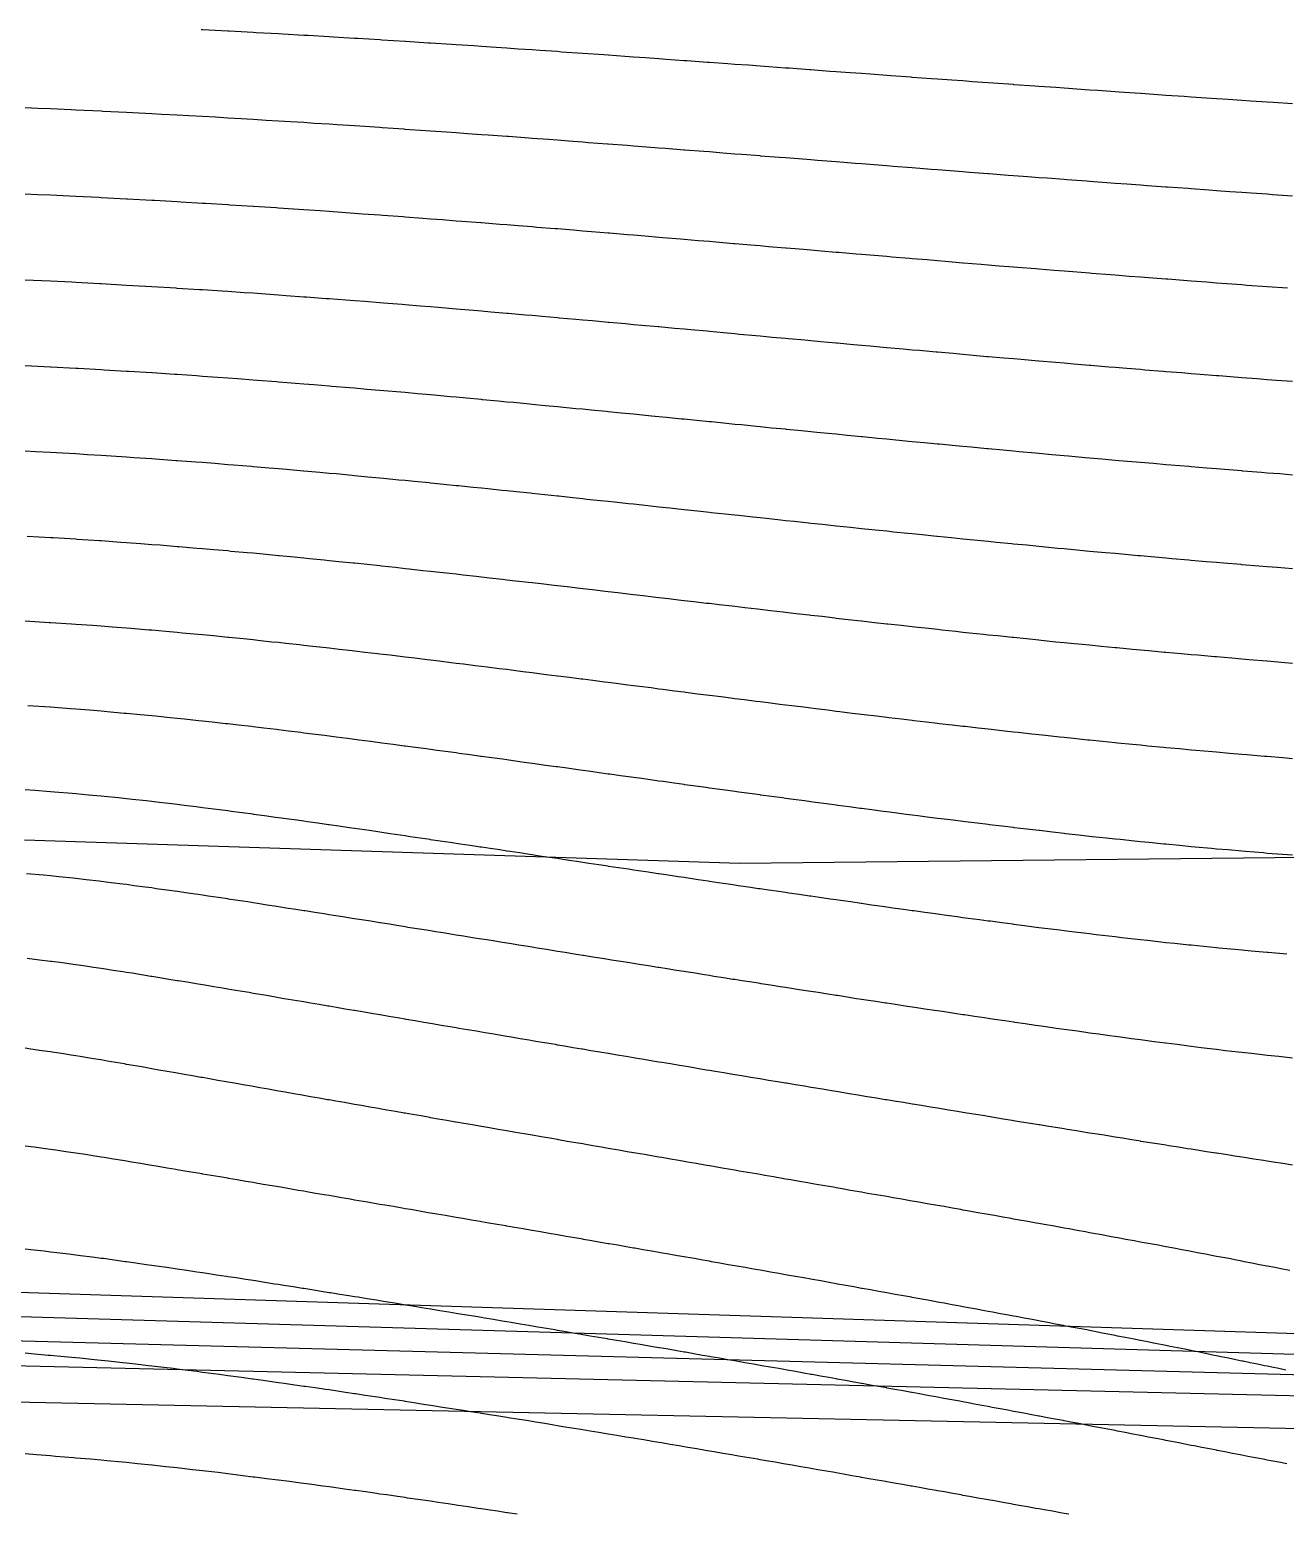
# Model space of a CAD drawing. Header units: metres. Extents: x 0 to 7092, y 40 to 458.
# Drawn here: x 4586.7 to 4690.8, y 40 to 163 of the extents above; entities that cross this region are included whole.
import ezdxf

# ---------------------------------------------------------------- set-up
doc = ezdxf.new("R2010")
doc.units = ezdxf.units.M

msp = doc.modelspace()

# ---------------------------------------------------------------- linework, layer by layer
at = {"color": 1}
msp.add_lwpolyline([(4586.28, 95.89), (4645.58, 93.96), (4645.58, 93.96), (4645.58, 93.96), (4645.58, 93.96), (4645.58, 93.96), (4645.58, 93.96), (4702.97, 94.56)], dxfattribs=at)
at = {"layer": 'Contour_Level_10'}
msp.add_lwpolyline([(4691.38, 110.5), (4690.75, 110.55), (4689.28, 110.67), (4689.26, 110.67), (4687.8, 110.8), (4687.18, 110.85), (4686.36, 110.92), (4685.08, 111.03), (4684.93, 111.04), (4683.53, 111.17), (4682.98, 111.21), (4682.15, 111.29), (4680.88, 111.4), (4680.78, 111.41), (4679.44, 111.53), (4678.78, 111.6), (4678.12, 111.66), (4676.81, 111.78), (4676.68, 111.79), (4675.53, 111.9), (4674.57, 112), (4674.26, 112.03), (4673.01, 112.15), (4672.47, 112.2), (4671.77, 112.27), (4670.54, 112.4), (4670.37, 112.41), (4669.34, 112.52), (4668.27, 112.63), (4668.14, 112.64), (4666.96, 112.77), (4666.17, 112.85), (4665.78, 112.89), (4664.62, 113.01), (4664.07, 113.07), (4663.47, 113.14), (4662.33, 113.26), (4661.97, 113.3), (4661.2, 113.38), (4660.07, 113.5), (4659.87, 113.53), (4658.95, 113.63), (4657.84, 113.75), (4657.77, 113.76), (4656.74, 113.87), (4655.67, 113.99), (4655.64, 114), (4654.55, 114.12), (4653.56, 114.23), (4653.46, 114.24), (4652.39, 114.37), (4651.46, 114.47), (4651.31, 114.49), (4650.24, 114.61), (4649.36, 114.71), (4649.17, 114.74), (4648.11, 114.86), (4647.26, 114.96), (4647.04, 114.98), (4645.99, 115.11), (4645.16, 115.2), (4644.93, 115.23), (4643.87, 115.35), (4643.06, 115.45), (4642.82, 115.47), (4641.77, 115.6), (4640.96, 115.69), (4640.72, 115.72), (4639.67, 115.84), (4638.86, 115.94), (4638.62, 115.97), (4637.57, 116.09), (4636.76, 116.19), (4636.52, 116.21), (4635.47, 116.34), (4634.65, 116.43), (4634.41, 116.46), (4633.36, 116.58), (4632.55, 116.68), (4632.3, 116.71), (4631.25, 116.83), (4630.45, 116.92), (4630.19, 116.95), (4629.12, 117.08), (4628.35, 117.16), (4628.05, 117.2), (4626.98, 117.32), (4626.25, 117.4), (4625.9, 117.44), (4624.82, 117.57), (4624.15, 117.64), (4623.73, 117.69), (4622.63, 117.81), (4622.05, 117.88), (4621.53, 117.94), (4620.42, 118.06), (4619.95, 118.11), (4619.3, 118.18), (4618.17, 118.31), (4617.85, 118.34), (4617.03, 118.43), (4615.88, 118.55), (4615.74, 118.57), (4614.72, 118.68), (4613.64, 118.79), (4613.54, 118.8), (4612.34, 118.92), (4611.54, 119), (4611.13, 119.05), (4609.9, 119.17), (4609.44, 119.21), (4608.65, 119.29), (4607.38, 119.41), (4607.34, 119.42), (4606.08, 119.54), (4605.24, 119.62), (4604.75, 119.66), (4603.39, 119.78), (4603.14, 119.81), (4601.99, 119.91), (4601.04, 119.99), (4600.56, 120.03), (4599.08, 120.15), (4598.94, 120.16), (4597.53, 120.28), (4596.83, 120.33), (4595.93, 120.4), (4594.73, 120.49), (4594.26, 120.52), (4592.63, 120.64), (4592.51, 120.65), (4590.65, 120.77), (4590.53, 120.78), (4588.65, 120.89), (4588.43, 120.91), (4586.51, 121.02)], dxfattribs=at)
at = {"layer": 'Contour_Level_11'}
msp.add_lwpolyline([(4691.38, 102.6), (4690.58, 102.67), (4689.28, 102.78), (4689.07, 102.79), (4687.6, 102.92), (4687.18, 102.95), (4686.16, 103.04), (4685.08, 103.13), (4684.75, 103.16), (4683.37, 103.29), (4682.98, 103.32), (4682.02, 103.41), (4680.88, 103.51), (4680.69, 103.53), (4679.4, 103.65), (4678.78, 103.71), (4678.12, 103.78), (4676.87, 103.9), (4676.68, 103.92), (4675.64, 104.02), (4674.57, 104.13), (4674.43, 104.15), (4673.24, 104.27), (4672.47, 104.35), (4672.07, 104.39), (4670.91, 104.52), (4670.37, 104.57), (4669.77, 104.64), (4668.64, 104.76), (4668.27, 104.8), (4667.52, 104.89), (4666.41, 105.01), (4666.17, 105.04), (4665.32, 105.13), (4664.24, 105.26), (4664.07, 105.27), (4663.17, 105.38), (4662.1, 105.5), (4661.97, 105.52), (4661.05, 105.62), (4660, 105.75), (4659.87, 105.76), (4658.97, 105.87), (4657.93, 105.99), (4657.77, 106.01), (4656.91, 106.12), (4655.89, 106.24), (4655.67, 106.27), (4654.88, 106.36), (4653.87, 106.49), (4653.56, 106.52), (4652.87, 106.61), (4651.87, 106.73), (4651.46, 106.78), (4650.88, 106.86), (4649.89, 106.98), (4649.36, 107.04), (4648.9, 107.1), (4647.92, 107.23), (4647.26, 107.31), (4646.94, 107.35), (4645.96, 107.47), (4645.16, 107.57), (4644.99, 107.59), (4644.02, 107.72), (4643.06, 107.84), (4643.05, 107.84), (4642.08, 107.96), (4641.11, 108.09), (4640.96, 108.11), (4640.15, 108.21), (4639.18, 108.33), (4638.86, 108.37), (4638.22, 108.46), (4637.26, 108.58), (4636.76, 108.64), (4636.29, 108.7), (4635.33, 108.83), (4634.65, 108.91), (4634.36, 108.95), (4633.4, 109.07), (4632.55, 109.18), (4632.43, 109.2), (4631.47, 109.32), (4630.5, 109.44), (4630.45, 109.45), (4629.53, 109.56), (4628.56, 109.69), (4628.35, 109.71), (4627.58, 109.81), (4626.61, 109.93), (4626.25, 109.98), (4625.63, 110.06), (4624.64, 110.18), (4624.15, 110.24), (4623.65, 110.3), (4622.66, 110.43), (4622.05, 110.5), (4621.66, 110.55), (4620.66, 110.67), (4619.95, 110.76), (4619.65, 110.8), (4618.64, 110.92), (4617.85, 111.01), (4617.61, 111.04), (4616.58, 111.17), (4615.74, 111.26), (4615.54, 111.29), (4614.49, 111.41), (4613.64, 111.51), (4613.44, 111.53), (4612.36, 111.66), (4611.54, 111.75), (4611.28, 111.78), (4610.18, 111.9), (4609.44, 111.99), (4609.07, 112.03), (4607.94, 112.15), (4607.34, 112.22), (4606.79, 112.27), (4605.62, 112.4), (4605.24, 112.44), (4604.43, 112.52), (4603.21, 112.64), (4603.14, 112.65), (4601.96, 112.77), (4601.04, 112.86), (4600.68, 112.89), (4599.36, 113.01), (4598.94, 113.05), (4597.99, 113.14), (4596.83, 113.24), (4596.58, 113.26), (4595.1, 113.38), (4594.73, 113.41), (4593.55, 113.5), (4592.63, 113.58), (4591.92, 113.63), (4590.53, 113.73), (4590.19, 113.75), (4588.43, 113.87), (4588.33, 113.87), (4586.33, 114)], dxfattribs=at)
at = {"layer": 'Contour_Level_12'}
msp.add_lwpolyline([(4691.38, 94.6), (4690.54, 94.67), (4689.28, 94.76), (4688.98, 94.79), (4687.48, 94.91), (4687.18, 94.94), (4686.05, 95.04), (4685.08, 95.12), (4684.66, 95.16), (4683.31, 95.28), (4682.98, 95.31), (4682.01, 95.41), (4680.88, 95.51), (4680.73, 95.53), (4679.5, 95.65), (4678.78, 95.72), (4678.28, 95.77), (4677.1, 95.9), (4676.68, 95.94), (4675.94, 96.02), (4674.79, 96.14), (4674.57, 96.17), (4673.68, 96.27), (4672.57, 96.39), (4672.47, 96.4), (4671.49, 96.51), (4670.41, 96.64), (4670.37, 96.64), (4669.36, 96.76), (4668.31, 96.88), (4668.27, 96.89), (4667.28, 97.01), (4666.26, 97.13), (4666.17, 97.14), (4665.25, 97.25), (4664.24, 97.38), (4664.07, 97.4), (4663.26, 97.5), (4662.27, 97.62), (4661.97, 97.66), (4661.29, 97.74), (4660.32, 97.87), (4659.87, 97.93), (4659.36, 97.99), (4658.4, 98.11), (4657.77, 98.2), (4657.45, 98.24), (4656.51, 98.36), (4655.67, 98.47), (4655.56, 98.48), (4654.63, 98.61), (4653.7, 98.73), (4653.56, 98.75), (4652.77, 98.85), (4651.85, 98.98), (4651.46, 99.03), (4650.93, 99.1), (4650.02, 99.22), (4649.36, 99.31), (4649.1, 99.35), (4648.2, 99.47), (4647.29, 99.59), (4647.26, 99.6), (4646.39, 99.71), (4645.48, 99.84), (4645.16, 99.88), (4644.58, 99.96), (4643.69, 100.08), (4643.06, 100.17), (4642.79, 100.21), (4641.9, 100.33), (4641.01, 100.45), (4640.96, 100.46), (4640.12, 100.58), (4639.23, 100.7), (4638.86, 100.75), (4638.34, 100.82), (4637.45, 100.95), (4636.76, 101.04), (4636.56, 101.07), (4635.68, 101.19), (4634.79, 101.32), (4634.65, 101.33), (4633.91, 101.44), (4633.02, 101.56), (4632.55, 101.63), (4632.14, 101.68), (4631.25, 101.81), (4630.45, 101.92), (4630.36, 101.93), (4629.48, 102.05), (4628.59, 102.18), (4628.35, 102.21), (4627.7, 102.3), (4626.8, 102.42), (4626.25, 102.5), (4625.91, 102.55), (4625.02, 102.67), (4624.15, 102.79), (4624.12, 102.79), (4623.22, 102.92), (4622.32, 103.04), (4622.05, 103.08), (4621.41, 103.16), (4620.5, 103.29), (4619.95, 103.36), (4619.59, 103.41), (4618.68, 103.53), (4617.85, 103.64), (4617.76, 103.65), (4616.83, 103.78), (4615.9, 103.9), (4615.74, 103.92), (4614.96, 104.02), (4614.02, 104.15), (4613.64, 104.2), (4613.07, 104.27), (4612.11, 104.39), (4611.54, 104.47), (4611.14, 104.52), (4610.16, 104.64), (4609.44, 104.73), (4609.18, 104.76), (4608.17, 104.89), (4607.34, 104.99), (4607.16, 105.01), (4606.13, 105.13), (4605.24, 105.24), (4605.1, 105.26), (4604.03, 105.38), (4603.14, 105.48), (4602.95, 105.5), (4601.85, 105.62), (4601.04, 105.71), (4600.72, 105.75), (4599.56, 105.87), (4598.94, 105.94), (4598.37, 105.99), (4597.14, 106.12), (4596.83, 106.15), (4595.86, 106.24), (4594.73, 106.35), (4594.54, 106.36), (4593.14, 106.49), (4592.63, 106.53), (4591.66, 106.61), (4590.53, 106.7), (4590.1, 106.73), (4588.43, 106.86), (4588.42, 106.86), (4586.55, 106.98)], dxfattribs=at)
at = {"layer": 'Contour_Level_13'}
msp.add_lwpolyline([(4690.9, 86.42), (4689.37, 86.54), (4689.28, 86.55), (4687.95, 86.66), (4687.18, 86.73), (4686.59, 86.79), (4685.27, 86.91), (4685.08, 86.93), (4684.03, 87.03), (4682.98, 87.14), (4682.8, 87.16), (4681.63, 87.28), (4680.88, 87.36), (4680.48, 87.4), (4679.37, 87.53), (4678.78, 87.59), (4678.27, 87.65), (4677.2, 87.77), (4676.68, 87.83), (4676.15, 87.89), (4675.11, 88.02), (4674.57, 88.08), (4674.09, 88.14), (4673.08, 88.26), (4672.47, 88.34), (4672.09, 88.39), (4671.11, 88.51), (4670.37, 88.6), (4670.14, 88.63), (4669.18, 88.76), (4668.27, 88.87), (4668.23, 88.88), (4667.29, 89), (4666.35, 89.13), (4666.17, 89.15), (4665.43, 89.25), (4664.51, 89.37), (4664.07, 89.43), (4663.6, 89.5), (4662.7, 89.62), (4661.97, 89.72), (4661.79, 89.74), (4660.9, 89.86), (4660.01, 89.99), (4659.87, 90.01), (4659.13, 90.11), (4658.25, 90.23), (4657.77, 90.3), (4657.37, 90.36), (4656.5, 90.48), (4655.67, 90.6), (4655.63, 90.6), (4654.77, 90.73), (4653.91, 90.85), (4653.56, 90.9), (4653.05, 90.97), (4652.19, 91.1), (4651.46, 91.2), (4651.34, 91.22), (4650.49, 91.34), (4649.65, 91.47), (4649.36, 91.51), (4648.8, 91.59), (4647.96, 91.71), (4647.26, 91.81), (4647.12, 91.83), (4646.28, 91.96), (4645.45, 92.08), (4645.16, 92.12), (4644.61, 92.2), (4643.78, 92.33), (4643.06, 92.43), (4642.95, 92.45), (4642.12, 92.57), (4641.29, 92.7), (4640.96, 92.75), (4640.46, 92.82), (4639.64, 92.94), (4638.86, 93.06), (4638.81, 93.07), (4637.99, 93.19), (4637.17, 93.31), (4636.76, 93.37), (4636.35, 93.44), (4635.53, 93.56), (4634.7, 93.68), (4634.65, 93.69), (4633.88, 93.8), (4633.06, 93.93), (4632.55, 94), (4632.24, 94.05), (4631.43, 94.17), (4630.61, 94.3), (4630.45, 94.32), (4629.79, 94.42), (4628.97, 94.54), (4628.35, 94.64), (4628.15, 94.67), (4627.33, 94.79), (4626.51, 94.91), (4626.25, 94.95), (4625.69, 95.04), (4624.87, 95.16), (4624.15, 95.27), (4624.04, 95.28), (4623.22, 95.41), (4622.4, 95.53), (4622.05, 95.58), (4621.57, 95.65), (4620.74, 95.77), (4619.95, 95.89), (4619.92, 95.9), (4619.08, 96.02), (4618.25, 96.14), (4617.85, 96.2), (4617.42, 96.27), (4616.58, 96.39), (4615.74, 96.51), (4615.74, 96.51), (4614.89, 96.64), (4614.04, 96.76), (4613.64, 96.82), (4613.19, 96.88), (4612.34, 97.01), (4611.54, 97.12), (4611.48, 97.13), (4610.61, 97.25), (4609.74, 97.38), (4609.44, 97.42), (4608.86, 97.5), (4607.97, 97.62), (4607.34, 97.71), (4607.08, 97.74), (4606.18, 97.87), (4605.27, 97.99), (4605.24, 98), (4604.34, 98.11), (4603.41, 98.24), (4603.14, 98.27), (4602.46, 98.36), (4601.5, 98.48), (4601.04, 98.54), (4600.52, 98.61), (4599.52, 98.73), (4598.94, 98.8), (4598.49, 98.85), (4597.44, 98.98), (4596.83, 99.05), (4596.37, 99.1), (4595.25, 99.22), (4594.73, 99.28), (4594.09, 99.35), (4592.88, 99.47), (4592.63, 99.49), (4591.59, 99.59), (4590.53, 99.69), (4590.24, 99.71), (4588.77, 99.84), (4588.43, 99.87), (4587.13, 99.96), (4586.33, 100.02)], dxfattribs=at)
at = {"layer": 'Contour_Level_14'}
msp.add_lwpolyline([(4691.38, 77.8), (4690.24, 77.92), (4689.28, 78.02), (4689.08, 78.05), (4687.98, 78.17), (4687.18, 78.26), (4686.89, 78.29), (4685.84, 78.41), (4685.08, 78.5), (4684.8, 78.54), (4683.8, 78.66), (4682.98, 78.76), (4682.8, 78.78), (4681.83, 78.91), (4680.88, 79.03), (4680.85, 79.03), (4679.91, 79.15), (4678.97, 79.28), (4678.78, 79.3), (4678.05, 79.4), (4677.13, 79.52), (4676.68, 79.58), (4676.22, 79.65), (4675.33, 79.77), (4674.57, 79.87), (4674.43, 79.89), (4673.55, 80.02), (4672.67, 80.14), (4672.47, 80.17), (4671.8, 80.26), (4670.94, 80.38), (4670.37, 80.46), (4670.08, 80.51), (4669.23, 80.63), (4668.37, 80.75), (4668.27, 80.77), (4667.53, 80.88), (4666.69, 81), (4666.17, 81.08), (4665.85, 81.12), (4665.02, 81.25), (4664.19, 81.37), (4664.07, 81.39), (4663.37, 81.49), (4662.54, 81.62), (4661.97, 81.7), (4661.72, 81.74), (4660.91, 81.86), (4660.09, 81.98), (4659.87, 82.02), (4659.28, 82.11), (4658.47, 82.23), (4657.77, 82.34), (4657.66, 82.35), (4656.86, 82.48), (4656.05, 82.6), (4655.67, 82.66), (4655.25, 82.72), (4654.46, 82.85), (4653.66, 82.97), (4653.56, 82.98), (4652.86, 83.09), (4652.07, 83.22), (4651.46, 83.31), (4651.28, 83.34), (4650.49, 83.46), (4649.7, 83.59), (4649.36, 83.64), (4648.91, 83.71), (4648.13, 83.83), (4647.34, 83.95), (4647.26, 83.97), (4646.56, 84.08), (4645.77, 84.2), (4645.16, 84.3), (4644.99, 84.32), (4644.21, 84.45), (4643.43, 84.57), (4643.06, 84.63), (4642.66, 84.69), (4641.88, 84.82), (4641.1, 84.94), (4640.96, 84.96), (4640.33, 85.06), (4639.56, 85.19), (4638.86, 85.3), (4638.78, 85.31), (4638.01, 85.43), (4637.24, 85.56), (4636.76, 85.63), (4636.47, 85.68), (4635.7, 85.8), (4634.93, 85.92), (4634.65, 85.97), (4634.16, 86.05), (4633.39, 86.17), (4632.62, 86.29), (4632.55, 86.31), (4631.85, 86.42), (4631.09, 86.54), (4630.45, 86.64), (4630.32, 86.66), (4629.56, 86.79), (4628.79, 86.91), (4628.35, 86.98), (4628.02, 87.03), (4627.26, 87.16), (4626.49, 87.28), (4626.25, 87.32), (4625.73, 87.4), (4624.96, 87.53), (4624.2, 87.65), (4624.15, 87.66), (4623.43, 87.77), (4622.67, 87.89), (4622.05, 87.99), (4621.9, 88.02), (4621.14, 88.14), (4620.37, 88.26), (4619.95, 88.33), (4619.61, 88.39), (4618.84, 88.51), (4618.07, 88.63), (4617.85, 88.67), (4617.3, 88.76), (4616.54, 88.88), (4615.77, 89), (4615.74, 89.01), (4615, 89.13), (4614.22, 89.25), (4613.64, 89.34), (4613.45, 89.37), (4612.68, 89.5), (4611.9, 89.62), (4611.54, 89.68), (4611.12, 89.74), (4610.34, 89.86), (4609.56, 89.99), (4609.44, 90.01), (4608.77, 90.11), (4607.98, 90.23), (4607.34, 90.33), (4607.19, 90.36), (4606.39, 90.48), (4605.59, 90.6), (4605.24, 90.66), (4604.79, 90.73), (4603.98, 90.85), (4603.16, 90.97), (4603.14, 90.98), (4602.34, 91.1), (4601.51, 91.22), (4601.04, 91.29), (4600.67, 91.34), (4599.82, 91.47), (4598.97, 91.59), (4598.94, 91.59), (4598.09, 91.71), (4597.21, 91.83), (4596.83, 91.89), (4596.3, 91.96), (4595.38, 92.08), (4594.73, 92.17), (4594.44, 92.2), (4593.46, 92.33), (4592.63, 92.43), (4592.47, 92.45), (4591.41, 92.57), (4590.53, 92.67), (4590.32, 92.7), (4589.13, 92.82), (4588.43, 92.89), (4587.85, 92.94), (4586.44, 93.07)], dxfattribs=at)
at = {"layer": 'Contour_Level_15'}
msp.add_lwpolyline([(4691.38, 68.93), (4690.58, 69.06), (4689.78, 69.18), (4689.28, 69.26), (4688.98, 69.3), (4688.19, 69.43), (4687.39, 69.55), (4687.18, 69.58), (4686.6, 69.67), (4685.82, 69.8), (4685.08, 69.91), (4685.03, 69.92), (4684.25, 70.04), (4683.47, 70.17), (4682.98, 70.24), (4682.69, 70.29), (4681.92, 70.41), (4681.14, 70.53), (4680.88, 70.58), (4680.37, 70.66), (4679.59, 70.78), (4678.82, 70.9), (4678.78, 70.91), (4678.06, 71.03), (4677.29, 71.15), (4676.68, 71.25), (4676.52, 71.27), (4675.76, 71.4), (4674.99, 71.52), (4674.57, 71.59), (4674.23, 71.64), (4673.47, 71.77), (4672.7, 71.89), (4672.47, 71.93), (4671.94, 72.01), (4671.18, 72.14), (4670.42, 72.26), (4670.37, 72.27), (4669.67, 72.38), (4668.91, 72.5), (4668.27, 72.61), (4668.15, 72.63), (4667.4, 72.75), (4666.64, 72.87), (4666.17, 72.95), (4665.89, 73), (4665.14, 73.12), (4664.38, 73.24), (4664.07, 73.29), (4663.63, 73.37), (4662.88, 73.49), (4662.13, 73.61), (4661.97, 73.64), (4661.38, 73.74), (4660.63, 73.86), (4659.88, 73.98), (4659.87, 73.98), (4659.13, 74.11), (4658.38, 74.23), (4657.77, 74.33), (4657.63, 74.35), (4656.89, 74.47), (4656.14, 74.6), (4655.67, 74.68), (4655.39, 74.72), (4654.65, 74.84), (4653.9, 74.97), (4653.56, 75.02), (4653.16, 75.09), (4652.42, 75.21), (4651.67, 75.34), (4651.46, 75.37), (4650.93, 75.46), (4650.19, 75.58), (4649.44, 75.71), (4649.36, 75.72), (4648.7, 75.83), (4647.96, 75.95), (4647.26, 76.07), (4647.22, 76.08), (4646.48, 76.2), (4645.74, 76.32), (4645.16, 76.42), (4645, 76.44), (4644.26, 76.57), (4643.52, 76.69), (4643.06, 76.77), (4642.78, 76.81), (4642.05, 76.94), (4641.31, 77.06), (4640.96, 77.12), (4640.57, 77.18), (4639.83, 77.31), (4639.1, 77.43), (4638.86, 77.47), (4638.36, 77.55), (4637.63, 77.68), (4636.89, 77.8), (4636.76, 77.82), (4636.16, 77.92), (4635.42, 78.05), (4634.69, 78.17), (4634.65, 78.17), (4633.96, 78.29), (4633.22, 78.41), (4632.55, 78.53), (4632.49, 78.54), (4631.76, 78.66), (4631.03, 78.78), (4630.45, 78.88), (4630.3, 78.91), (4629.57, 79.03), (4628.84, 79.15), (4628.35, 79.23), (4628.11, 79.28), (4627.38, 79.4), (4626.65, 79.52), (4626.25, 79.59), (4625.92, 79.65), (4625.19, 79.77), (4624.46, 79.89), (4624.15, 79.94), (4623.74, 80.02), (4623.01, 80.14), (4622.28, 80.26), (4622.05, 80.3), (4621.56, 80.38), (4620.83, 80.51), (4620.11, 80.63), (4619.95, 80.66), (4619.38, 80.75), (4618.66, 80.88), (4617.93, 81), (4617.85, 81.01), (4617.21, 81.12), (4616.48, 81.25), (4615.76, 81.37), (4615.74, 81.37), (4615.04, 81.49), (4614.31, 81.62), (4613.64, 81.73), (4613.59, 81.74), (4612.87, 81.86), (4612.14, 81.98), (4611.54, 82.09), (4611.42, 82.11), (4610.7, 82.23), (4609.98, 82.35), (4609.44, 82.45), (4609.25, 82.48), (4608.53, 82.6), (4607.8, 82.72), (4607.34, 82.8), (4607.08, 82.85), (4606.35, 82.97), (4605.63, 83.09), (4605.24, 83.16), (4604.9, 83.22), (4604.17, 83.34), (4603.44, 83.46), (4603.14, 83.51), (4602.71, 83.59), (4601.97, 83.71), (4601.24, 83.83), (4601.04, 83.87), (4600.5, 83.95), (4599.76, 84.08), (4599.01, 84.2), (4598.94, 84.21), (4598.26, 84.32), (4597.51, 84.45), (4596.83, 84.56), (4596.75, 84.57), (4595.98, 84.69), (4595.21, 84.82), (4594.73, 84.89), (4594.43, 84.94), (4593.63, 85.06), (4592.83, 85.19), (4592.63, 85.22), (4592.01, 85.31), (4591.17, 85.43), (4590.53, 85.53), (4590.32, 85.56), (4589.43, 85.68), (4588.52, 85.8), (4588.43, 85.81), (4587.52, 85.92), (4586.5, 86.05)], dxfattribs=at)
at = {"layer": 'Contour_Level_16'}
msp.add_lwpolyline([(4691.16, 60.19), (4690.54, 60.32), (4689.91, 60.44), (4689.28, 60.56), (4689.27, 60.56), (4688.64, 60.68), (4688.01, 60.81), (4687.37, 60.93), (4687.18, 60.97), (4686.74, 61.05), (4686.1, 61.18), (4685.45, 61.3), (4685.08, 61.37), (4684.81, 61.42), (4684.16, 61.55), (4683.52, 61.67), (4682.98, 61.77), (4682.86, 61.79), (4682.21, 61.92), (4681.56, 62.04), (4680.9, 62.16), (4680.88, 62.17), (4680.24, 62.29), (4679.58, 62.41), (4678.92, 62.53), (4678.78, 62.56), (4678.25, 62.65), (4677.58, 62.78), (4676.91, 62.9), (4676.68, 62.94), (4676.24, 63.02), (4675.57, 63.15), (4674.89, 63.27), (4674.57, 63.33), (4674.22, 63.39), (4673.54, 63.52), (4672.86, 63.64), (4672.47, 63.71), (4672.18, 63.76), (4671.5, 63.89), (4670.81, 64.01), (4670.37, 64.09), (4670.13, 64.13), (4669.44, 64.26), (4668.75, 64.38), (4668.27, 64.46), (4668.06, 64.5), (4667.37, 64.62), (4666.68, 64.75), (4666.17, 64.84), (4665.98, 64.87), (4665.29, 64.99), (4664.59, 65.12), (4664.07, 65.21), (4663.89, 65.24), (4663.2, 65.36), (4662.5, 65.49), (4661.97, 65.58), (4661.8, 65.61), (4661.1, 65.73), (4660.4, 65.86), (4659.87, 65.95), (4659.69, 65.98), (4658.99, 66.1), (4658.29, 66.23), (4657.77, 66.32), (4657.58, 66.35), (4656.88, 66.47), (4656.17, 66.59), (4655.67, 66.68), (4655.46, 66.72), (4654.76, 66.84), (4654.05, 66.96), (4653.56, 67.05), (4653.34, 67.09), (4652.63, 67.21), (4651.92, 67.33), (4651.46, 67.41), (4651.22, 67.46), (4650.51, 67.58), (4649.79, 67.7), (4649.36, 67.78), (4649.08, 67.83), (4648.37, 67.95), (4647.66, 68.07), (4647.26, 68.14), (4646.95, 68.2), (4646.24, 68.32), (4645.53, 68.44), (4645.16, 68.5), (4644.81, 68.56), (4644.1, 68.69), (4643.39, 68.81), (4643.06, 68.87), (4642.67, 68.93), (4641.96, 69.06), (4641.25, 69.18), (4640.96, 69.23), (4640.53, 69.3), (4639.82, 69.43), (4639.11, 69.55), (4638.86, 69.59), (4638.39, 69.67), (4637.68, 69.8), (4636.96, 69.92), (4636.76, 69.96), (4636.25, 70.04), (4635.54, 70.17), (4634.82, 70.29), (4634.65, 70.32), (4634.11, 70.41), (4633.4, 70.53), (4632.68, 70.66), (4632.55, 70.68), (4631.97, 70.78), (4631.26, 70.9), (4630.54, 71.03), (4630.45, 71.04), (4629.83, 71.15), (4629.12, 71.27), (4628.4, 71.4), (4628.35, 71.41), (4627.69, 71.52), (4626.98, 71.64), (4626.27, 71.77), (4626.25, 71.77), (4625.55, 71.89), (4624.84, 72.01), (4624.15, 72.13), (4624.13, 72.14), (4623.42, 72.26), (4622.71, 72.38), (4622.05, 72.5), (4622, 72.5), (4621.29, 72.63), (4620.58, 72.75), (4619.95, 72.86), (4619.87, 72.87), (4619.16, 73), (4618.45, 73.12), (4617.85, 73.23), (4617.75, 73.24), (4617.04, 73.37), (4616.33, 73.49), (4615.74, 73.59), (4615.63, 73.61), (4614.92, 73.74), (4614.22, 73.86), (4613.64, 73.96), (4613.51, 73.98), (4612.81, 74.11), (4612.1, 74.23), (4611.54, 74.33), (4611.4, 74.35), (4610.7, 74.47), (4610, 74.6), (4609.44, 74.7), (4609.3, 74.72), (4608.6, 74.84), (4607.89, 74.97), (4607.34, 75.06), (4607.19, 75.09), (4606.5, 75.21), (4605.8, 75.34), (4605.24, 75.43), (4605.1, 75.46), (4604.4, 75.58), (4603.7, 75.71), (4603.14, 75.81), (4603, 75.83), (4602.31, 75.95), (4601.61, 76.08), (4601.04, 76.18), (4600.91, 76.2), (4600.21, 76.32), (4599.51, 76.44), (4598.94, 76.55), (4598.81, 76.57), (4598.11, 76.69), (4597.41, 76.81), (4596.83, 76.91), (4596.71, 76.94), (4596, 77.06), (4595.29, 77.18), (4594.73, 77.28), (4594.58, 77.31), (4593.86, 77.43), (4593.13, 77.55), (4592.63, 77.64), (4592.4, 77.68), (4591.66, 77.8), (4590.91, 77.92), (4590.53, 77.99), (4590.15, 78.05), (4589.36, 78.17), (4588.57, 78.29), (4588.43, 78.31), (4587.71, 78.41), (4586.82, 78.54), (4586.33, 78.61)], dxfattribs=at)
at = {"layer": 'Contour_Level_17'}
msp.add_lwpolyline([(4690.84, 51.94), (4690.25, 52.07), (4689.66, 52.19), (4689.28, 52.27), (4689.07, 52.31), (4688.47, 52.44), (4687.88, 52.56), (4687.28, 52.68), (4687.18, 52.7), (4686.68, 52.8), (4686.08, 52.93), (4685.48, 53.05), (4685.08, 53.13), (4684.88, 53.17), (4684.28, 53.3), (4683.67, 53.42), (4683.06, 53.54), (4682.98, 53.56), (4682.45, 53.67), (4681.84, 53.79), (4681.23, 53.91), (4680.88, 53.98), (4680.61, 54.04), (4679.99, 54.16), (4679.37, 54.28), (4678.78, 54.4), (4678.75, 54.41), (4678.12, 54.53), (4677.5, 54.65), (4676.87, 54.77), (4676.68, 54.81), (4676.23, 54.9), (4675.6, 55.02), (4674.97, 55.14), (4674.57, 55.22), (4674.33, 55.27), (4673.69, 55.39), (4673.04, 55.51), (4672.47, 55.62), (4672.4, 55.64), (4671.75, 55.76), (4671.11, 55.88), (4670.46, 56.01), (4670.37, 56.02), (4669.8, 56.13), (4669.15, 56.25), (4668.49, 56.38), (4668.27, 56.42), (4667.84, 56.5), (4667.18, 56.62), (4666.51, 56.74), (4666.17, 56.81), (4665.85, 56.87), (4665.19, 56.99), (4664.52, 57.11), (4664.07, 57.2), (4663.85, 57.24), (4663.18, 57.36), (4662.51, 57.48), (4661.97, 57.58), (4661.84, 57.61), (4661.16, 57.73), (4660.49, 57.85), (4659.87, 57.97), (4659.81, 57.98), (4659.13, 58.1), (4658.45, 58.22), (4657.77, 58.35), (4657.77, 58.35), (4657.09, 58.47), (4656.41, 58.59), (4655.72, 58.71), (4655.67, 58.72), (4655.03, 58.84), (4654.35, 58.96), (4653.66, 59.08), (4653.56, 59.1), (4652.97, 59.21), (4652.28, 59.33), (4651.59, 59.45), (4651.46, 59.48), (4650.89, 59.58), (4650.2, 59.7), (4649.51, 59.82), (4649.36, 59.85), (4648.81, 59.95), (4648.11, 60.07), (4647.42, 60.19), (4647.26, 60.22), (4646.72, 60.32), (4646.02, 60.44), (4645.32, 60.56), (4645.16, 60.59), (4644.62, 60.68), (4643.92, 60.81), (4643.22, 60.93), (4643.06, 60.96), (4642.51, 61.05), (4641.81, 61.18), (4641.1, 61.3), (4640.96, 61.33), (4640.4, 61.42), (4639.69, 61.55), (4638.99, 61.67), (4638.86, 61.69), (4638.28, 61.79), (4637.57, 61.92), (4636.87, 62.04), (4636.76, 62.06), (4636.16, 62.16), (4635.45, 62.29), (4634.74, 62.41), (4634.65, 62.42), (4634.03, 62.53), (4633.32, 62.65), (4632.61, 62.78), (4632.55, 62.79), (4631.9, 62.9), (4631.18, 63.02), (4630.47, 63.15), (4630.45, 63.15), (4629.76, 63.27), (4629.05, 63.39), (4628.35, 63.51), (4628.33, 63.52), (4627.62, 63.64), (4626.9, 63.76), (4626.25, 63.88), (4626.19, 63.89), (4625.47, 64.01), (4624.76, 64.13), (4624.15, 64.24), (4624.04, 64.26), (4623.33, 64.38), (4622.61, 64.5), (4622.05, 64.6), (4621.9, 64.62), (4621.18, 64.75), (4620.46, 64.87), (4619.95, 64.96), (4619.75, 64.99), (4619.03, 65.12), (4618.31, 65.24), (4617.85, 65.32), (4617.59, 65.36), (4616.87, 65.49), (4616.16, 65.61), (4615.74, 65.68), (4615.44, 65.73), (4614.72, 65.86), (4614, 65.98), (4613.64, 66.04), (4613.28, 66.1), (4612.56, 66.23), (4611.85, 66.35), (4611.54, 66.4), (4611.13, 66.47), (4610.41, 66.59), (4609.69, 66.72), (4609.44, 66.76), (4608.97, 66.84), (4608.25, 66.96), (4607.53, 67.09), (4607.34, 67.12), (4606.81, 67.21), (4606.08, 67.33), (4605.36, 67.46), (4605.24, 67.48), (4604.64, 67.58), (4603.92, 67.7), (4603.2, 67.83), (4603.14, 67.84), (4602.47, 67.95), (4601.75, 68.07), (4601.04, 68.19), (4601.02, 68.2), (4600.29, 68.32), (4599.57, 68.44), (4598.94, 68.55), (4598.84, 68.56), (4598.1, 68.69), (4597.37, 68.81), (4596.83, 68.9), (4596.64, 68.93), (4595.89, 69.06), (4595.15, 69.18), (4594.73, 69.25), (4594.4, 69.3), (4593.65, 69.43), (4592.89, 69.55), (4592.63, 69.59), (4592.11, 69.67), (4591.33, 69.8), (4590.55, 69.92), (4590.53, 69.92), (4589.72, 70.04), (4588.89, 70.17), (4588.43, 70.23), (4588.02, 70.29), (4587.1, 70.41), (4586.33, 70.51)], dxfattribs=at)
at = {"layer": 'Contour_Level_18'}
msp.add_lwpolyline([(4690.9, 44.19), (4690.25, 44.31), (4689.6, 44.43), (4689.28, 44.49), (4688.96, 44.56), (4688.32, 44.68), (4687.68, 44.8), (4687.18, 44.9), (4687.04, 44.92), (4686.41, 45.05), (4685.77, 45.17), (4685.14, 45.29), (4685.08, 45.31), (4684.5, 45.42), (4683.87, 45.54), (4683.24, 45.66), (4682.98, 45.71), (4682.6, 45.79), (4681.97, 45.91), (4681.34, 46.03), (4680.88, 46.12), (4680.7, 46.16), (4680.07, 46.28), (4679.43, 46.4), (4678.8, 46.53), (4678.78, 46.53), (4678.16, 46.65), (4677.52, 46.77), (4676.88, 46.89), (4676.68, 46.93), (4676.24, 47.02), (4675.6, 47.14), (4674.96, 47.26), (4674.57, 47.34), (4674.31, 47.39), (4673.67, 47.51), (4673.02, 47.63), (4672.47, 47.74), (4672.37, 47.76), (4671.72, 47.88), (4671.07, 48), (4670.42, 48.13), (4670.37, 48.14), (4669.77, 48.25), (4669.11, 48.37), (4668.46, 48.5), (4668.27, 48.53), (4667.8, 48.62), (4667.14, 48.74), (4666.48, 48.86), (4666.17, 48.92), (4665.81, 48.99), (4665.15, 49.11), (4664.49, 49.23), (4664.07, 49.31), (4663.82, 49.36), (4663.15, 49.48), (4662.48, 49.6), (4661.97, 49.7), (4661.81, 49.73), (4661.14, 49.85), (4660.46, 49.97), (4659.87, 50.08), (4659.79, 50.1), (4659.11, 50.22), (4658.43, 50.34), (4657.77, 50.46), (4657.75, 50.47), (4657.07, 50.59), (4656.39, 50.71), (4655.71, 50.83), (4655.67, 50.84), (4655.02, 50.96), (4654.33, 51.08), (4653.65, 51.2), (4653.56, 51.22), (4652.96, 51.33), (4652.27, 51.45), (4651.58, 51.57), (4651.46, 51.59), (4650.88, 51.7), (4650.19, 51.82), (4649.49, 51.94), (4649.36, 51.97), (4648.8, 52.07), (4648.1, 52.19), (4647.4, 52.31), (4647.26, 52.34), (4646.7, 52.44), (4646, 52.56), (4645.3, 52.68), (4645.16, 52.71), (4644.59, 52.8), (4643.89, 52.93), (4643.18, 53.05), (4643.06, 53.07), (4642.47, 53.17), (4641.77, 53.3), (4641.06, 53.42), (4640.96, 53.44), (4640.34, 53.54), (4639.63, 53.67), (4638.92, 53.79), (4638.86, 53.8), (4638.21, 53.91), (4637.49, 54.04), (4636.78, 54.16), (4636.76, 54.16), (4636.06, 54.28), (4635.34, 54.41), (4634.65, 54.52), (4634.62, 54.53), (4633.9, 54.65), (4633.18, 54.77), (4632.55, 54.88), (4632.45, 54.9), (4631.73, 55.02), (4631, 55.14), (4630.45, 55.24), (4630.28, 55.27), (4629.55, 55.39), (4628.82, 55.51), (4628.35, 55.59), (4628.09, 55.64), (4627.36, 55.76), (4626.62, 55.88), (4626.25, 55.95), (4625.89, 56.01), (4625.15, 56.13), (4624.42, 56.25), (4624.15, 56.3), (4623.68, 56.38), (4622.94, 56.5), (4622.2, 56.62), (4622.05, 56.65), (4621.46, 56.74), (4620.71, 56.87), (4619.97, 56.99), (4619.95, 57), (4619.22, 57.11), (4618.47, 57.24), (4617.85, 57.34), (4617.72, 57.36), (4616.97, 57.48), (4616.22, 57.61), (4615.74, 57.68), (4615.46, 57.73), (4614.7, 57.85), (4613.95, 57.98), (4613.64, 58.03), (4613.18, 58.1), (4612.42, 58.22), (4611.66, 58.35), (4611.54, 58.36), (4610.88, 58.47), (4610.11, 58.59), (4609.44, 58.7), (4609.34, 58.71), (4608.56, 58.84), (4607.78, 58.96), (4607.34, 59.03), (4607, 59.08), (4606.21, 59.21), (4605.42, 59.33), (4605.24, 59.36), (4604.63, 59.45), (4603.83, 59.58), (4603.14, 59.68), (4603.03, 59.7), (4602.21, 59.82), (4601.4, 59.95), (4601.04, 60), (4600.58, 60.07), (4599.75, 60.19), (4598.94, 60.31), (4598.93, 60.32), (4598.08, 60.44), (4597.23, 60.56), (4596.83, 60.62), (4596.37, 60.68), (4595.5, 60.81), (4594.73, 60.92), (4594.63, 60.93), (4593.72, 61.05), (4592.82, 61.18), (4592.63, 61.2), (4591.89, 61.3), (4590.94, 61.42), (4590.53, 61.48), (4589.96, 61.55), (4588.96, 61.67), (4588.43, 61.73), (4587.91, 61.79), (4586.81, 61.92), (4586.33, 61.97)], dxfattribs=at)
at = {"layer": 'Contour_Level_19'}
for points in [[(3386.6, 97), (5157.42, 40)], [(4672.85, 40), (4672.47, 40.07), (4672.16, 40.12), (4671.48, 40.25), (4670.79, 40.37), (4670.37, 40.45), (4670.11, 40.49), (4669.42, 40.62), (4668.74, 40.74), (4668.27, 40.82), (4668.05, 40.86), (4667.37, 40.98), (4666.68, 41.11), (4666.17, 41.2), (4665.99, 41.23), (4665.3, 41.35), (4664.61, 41.48), (4664.07, 41.57), (4663.92, 41.6), (4663.23, 41.72), (4662.54, 41.85), (4661.97, 41.95), (4661.85, 41.97), (4661.15, 42.09), (4660.46, 42.22), (4659.87, 42.32), (4659.77, 42.34), (4659.07, 42.46), (4658.37, 42.59), (4657.77, 42.69), (4657.67, 42.71), (4656.97, 42.83), (4656.27, 42.95), (4655.67, 43.06), (4655.57, 43.08), (4654.87, 43.2), (4654.16, 43.32), (4653.56, 43.43), (4653.46, 43.45), (4652.75, 43.57), (4652.04, 43.69), (4651.46, 43.8), (4651.34, 43.82), (4650.62, 43.94), (4649.91, 44.06), (4649.36, 44.16), (4649.2, 44.19), (4648.49, 44.31), (4647.77, 44.43), (4647.26, 44.52), (4647.06, 44.56), (4646.34, 44.68), (4645.62, 44.8), (4645.16, 44.88), (4644.9, 44.92), (4644.17, 45.05), (4643.45, 45.17), (4643.06, 45.24), (4642.73, 45.29), (4642, 45.42), (4641.27, 45.54), (4640.96, 45.59), (4640.54, 45.66), (4639.81, 45.79), (4639.08, 45.91), (4638.86, 45.95), (4638.34, 46.03), (4637.61, 46.16), (4636.87, 46.28), (4636.76, 46.3), (4636.13, 46.4), (4635.39, 46.53), (4634.65, 46.65), (4634.65, 46.65), (4633.9, 46.77), (4633.16, 46.89), (4632.55, 46.99), (4632.41, 47.02), (4631.66, 47.14), (4630.91, 47.26), (4630.45, 47.34), (4630.16, 47.39), (4629.4, 47.51), (4628.64, 47.63), (4628.35, 47.68), (4627.88, 47.76), (4627.12, 47.88), (4626.36, 48), (4626.25, 48.02), (4625.59, 48.13), (4624.82, 48.25), (4624.15, 48.36), (4624.05, 48.37), (4623.27, 48.5), (4622.49, 48.62), (4622.05, 48.69), (4621.71, 48.74), (4620.93, 48.86), (4620.14, 48.99), (4619.95, 49.02), (4619.35, 49.11), (4618.56, 49.23), (4617.85, 49.35), (4617.77, 49.36), (4616.96, 49.48), (4616.16, 49.6), (4615.74, 49.67), (4615.35, 49.73), (4614.53, 49.85), (4613.72, 49.97), (4613.64, 49.98), (4612.89, 50.1), (4612.06, 50.22), (4611.54, 50.3), (4611.23, 50.34), (4610.39, 50.47), (4609.54, 50.59), (4609.44, 50.6), (4608.68, 50.71), (4607.82, 50.83), (4607.34, 50.9), (4606.96, 50.96), (4606.07, 51.08), (4605.24, 51.2), (4605.19, 51.2), (4604.28, 51.33), (4603.38, 51.45), (4603.14, 51.48), (4602.45, 51.57), (4601.52, 51.7), (4601.04, 51.76), (4600.56, 51.82), (4599.59, 51.94), (4598.94, 52.03), (4598.61, 52.07), (4597.59, 52.19), (4596.83, 52.28), (4596.56, 52.31), (4595.49, 52.44), (4594.73, 52.52), (4594.4, 52.56), (4593.26, 52.68), (4592.63, 52.75), (4592.09, 52.8), (4590.87, 52.93), (4590.53, 52.96), (4589.57, 53.05), (4588.43, 53.16), (4588.25, 53.17), (4586.83, 53.3), (4586.33, 53.34)]]:
    msp.add_lwpolyline(points, dxfattribs=at)
at = {"layer": 'Contour_Level_20'}
for points in [[(3386.6, 91.76), (5141.49, 40)], [(4627.12, 40), (4626.31, 40.12), (4626.25, 40.13), (4625.5, 40.25), (4624.69, 40.37), (4624.15, 40.45), (4623.88, 40.49), (4623.05, 40.62), (4622.23, 40.74), (4622.05, 40.77), (4621.4, 40.86), (4620.57, 40.98), (4619.95, 41.08), (4619.73, 41.11), (4618.89, 41.23), (4618.04, 41.35), (4617.85, 41.38), (4617.19, 41.48), (4616.33, 41.6), (4615.74, 41.68), (4615.46, 41.72), (4614.59, 41.85), (4613.71, 41.97), (4613.64, 41.98), (4612.82, 42.09), (4611.93, 42.22), (4611.54, 42.27), (4611.02, 42.34), (4610.1, 42.46), (4609.44, 42.55), (4609.18, 42.59), (4608.24, 42.71), (4607.34, 42.83), (4607.3, 42.83), (4606.34, 42.95), (4605.37, 43.08), (4605.24, 43.09), (4604.37, 43.2), (4603.37, 43.32), (4603.14, 43.35), (4602.34, 43.45), (4601.3, 43.57), (4601.04, 43.6), (4600.22, 43.69), (4599.13, 43.82), (4598.94, 43.84), (4598, 43.94), (4596.86, 44.06), (4596.83, 44.07), (4595.64, 44.19), (4594.73, 44.28), (4594.41, 44.31), (4593.12, 44.43), (4592.63, 44.48), (4591.76, 44.56), (4590.53, 44.66), (4590.35, 44.68), (4588.85, 44.8), (4588.43, 44.84), (4587.27, 44.92), (4586.33, 45)]]:
    msp.add_lwpolyline(points, dxfattribs=at)
at = {"layer": 'Contour_Level_21'}
msp.add_lwpolyline([(3386.6, 86.31), (5126, 40)], dxfattribs=at)
at = {"layer": 'Contour_Level_22'}
msp.add_lwpolyline([(3386.6, 80.45), (5110.37, 40)], dxfattribs=at)
at = {"layer": 'Contour_Level_23'}
msp.add_lwpolyline([(3386.6, 74.05), (5037.4, 40)], dxfattribs=at)
at = {"layer": 'Contour_Level_4'}
msp.add_lwpolyline([(4691.38, 156.86), (4689.8, 156.97), (4689.28, 157), (4687.92, 157.09), (4687.18, 157.14), (4686.06, 157.21), (4685.08, 157.28), (4684.22, 157.34), (4682.98, 157.42), (4682.4, 157.46), (4680.88, 157.56), (4680.59, 157.58), (4678.8, 157.71), (4678.78, 157.71), (4677.02, 157.83), (4676.68, 157.85), (4675.25, 157.95), (4674.57, 158), (4673.5, 158.08), (4672.47, 158.15), (4671.76, 158.2), (4670.37, 158.3), (4670.02, 158.32), (4668.29, 158.44), (4668.27, 158.45), (4666.58, 158.57), (4666.17, 158.6), (4664.87, 158.69), (4664.07, 158.75), (4663.16, 158.81), (4661.97, 158.9), (4661.47, 158.94), (4659.87, 159.05), (4659.77, 159.06), (4658.08, 159.18), (4657.77, 159.21), (4656.4, 159.31), (4655.67, 159.36), (4654.71, 159.43), (4653.56, 159.51), (4653.03, 159.55), (4651.46, 159.67), (4651.34, 159.68), (4649.66, 159.8), (4649.36, 159.82), (4647.97, 159.92), (4647.26, 159.97), (4646.29, 160.05), (4645.16, 160.13), (4644.59, 160.17), (4643.06, 160.28), (4642.9, 160.29), (4641.19, 160.41), (4640.96, 160.43), (4639.48, 160.54), (4638.86, 160.58), (4637.76, 160.66), (4636.76, 160.73), (4636.04, 160.78), (4634.65, 160.88), (4634.3, 160.91), (4632.55, 161.03), (4632.55, 161.03), (4630.78, 161.15), (4630.45, 161.18), (4629, 161.28), (4628.35, 161.32), (4627.2, 161.4), (4626.25, 161.46), (4625.38, 161.52), (4624.15, 161.61), (4623.54, 161.65), (4622.05, 161.74), (4621.68, 161.77), (4619.95, 161.88), (4619.78, 161.89), (4617.86, 162.02), (4617.85, 162.02), (4615.91, 162.14), (4615.74, 162.15), (4613.92, 162.26), (4613.64, 162.28), (4611.89, 162.38), (4611.54, 162.41), (4609.81, 162.51), (4609.44, 162.53), (4607.69, 162.63), (4607.34, 162.65), (4605.5, 162.75), (4605.24, 162.77), (4603.26, 162.88), (4603.14, 162.88), (4601.04, 163), (4600.94, 163)], dxfattribs=at)
at = {"layer": 'Contour_Level_5'}
msp.add_lwpolyline([(4691.38, 149.22), (4689.72, 149.33), (4689.28, 149.36), (4687.95, 149.46), (4687.18, 149.51), (4686.2, 149.58), (4685.08, 149.66), (4684.46, 149.7), (4682.98, 149.81), (4682.74, 149.83), (4681.03, 149.95), (4680.88, 149.96), (4679.34, 150.07), (4678.78, 150.11), (4677.66, 150.2), (4676.68, 150.27), (4675.99, 150.32), (4674.57, 150.42), (4674.34, 150.44), (4672.69, 150.56), (4672.47, 150.58), (4671.06, 150.69), (4670.37, 150.74), (4669.44, 150.81), (4668.27, 150.9), (4667.82, 150.93), (4666.21, 151.06), (4666.17, 151.06), (4664.61, 151.18), (4664.07, 151.22), (4663.02, 151.3), (4661.97, 151.38), (4661.43, 151.43), (4659.87, 151.55), (4659.85, 151.55), (4658.28, 151.67), (4657.77, 151.71), (4656.7, 151.8), (4655.67, 151.88), (4655.13, 151.92), (4653.56, 152.04), (4653.56, 152.04), (4652, 152.17), (4651.46, 152.21), (4650.43, 152.29), (4649.36, 152.37), (4648.87, 152.41), (4647.3, 152.53), (4647.26, 152.54), (4645.73, 152.66), (4645.16, 152.7), (4644.16, 152.78), (4643.06, 152.87), (4642.59, 152.9), (4641.01, 153.03), (4640.96, 153.03), (4639.42, 153.15), (4638.86, 153.19), (4637.83, 153.27), (4636.76, 153.36), (4636.23, 153.4), (4634.65, 153.52), (4634.62, 153.52), (4633, 153.64), (4632.55, 153.68), (4631.37, 153.77), (4630.45, 153.84), (4629.73, 153.89), (4628.35, 153.99), (4628.08, 154.01), (4626.41, 154.14), (4626.25, 154.15), (4624.71, 154.26), (4624.15, 154.3), (4623, 154.38), (4622.05, 154.45), (4621.27, 154.5), (4619.95, 154.6), (4619.52, 154.63), (4617.85, 154.74), (4617.74, 154.75), (4615.93, 154.87), (4615.74, 154.89), (4614.09, 155), (4613.64, 155.03), (4612.21, 155.12), (4611.54, 155.16), (4610.29, 155.24), (4609.44, 155.3), (4608.32, 155.37), (4607.34, 155.43), (4606.31, 155.49), (4605.24, 155.55), (4604.24, 155.61), (4603.14, 155.68), (4602.11, 155.74), (4601.04, 155.8), (4599.91, 155.86), (4598.94, 155.91), (4597.63, 155.98), (4596.83, 156.02), (4595.25, 156.11), (4594.73, 156.13), (4592.77, 156.23), (4592.63, 156.24), (4590.53, 156.33), (4590.16, 156.35), (4588.43, 156.43), (4587.39, 156.47), (4586.33, 156.52)], dxfattribs=at)
at = {"layer": 'Contour_Level_6'}
msp.add_lwpolyline([(4690.96, 141.58), (4689.28, 141.7), (4689.27, 141.7), (4687.6, 141.82), (4687.18, 141.85), (4685.94, 141.95), (4685.08, 142.01), (4684.29, 142.07), (4682.98, 142.17), (4682.67, 142.19), (4681.05, 142.32), (4680.88, 142.33), (4679.45, 142.44), (4678.78, 142.49), (4677.87, 142.56), (4676.68, 142.65), (4676.29, 142.68), (4674.73, 142.81), (4674.57, 142.82), (4673.18, 142.93), (4672.47, 142.99), (4671.64, 143.05), (4670.37, 143.16), (4670.11, 143.18), (4668.59, 143.3), (4668.27, 143.33), (4667.08, 143.42), (4666.17, 143.5), (4665.57, 143.55), (4664.08, 143.67), (4664.07, 143.67), (4662.59, 143.79), (4661.97, 143.84), (4661.11, 143.92), (4659.87, 144.02), (4659.63, 144.04), (4658.16, 144.16), (4657.77, 144.2), (4656.7, 144.29), (4655.67, 144.37), (4655.23, 144.41), (4653.77, 144.53), (4653.56, 144.55), (4652.32, 144.65), (4651.46, 144.73), (4650.86, 144.78), (4649.41, 144.9), (4649.36, 144.9), (4647.95, 145.02), (4647.26, 145.08), (4646.5, 145.15), (4645.16, 145.26), (4645.05, 145.27), (4643.59, 145.39), (4643.06, 145.44), (4642.13, 145.52), (4640.96, 145.62), (4640.67, 145.64), (4639.2, 145.76), (4638.86, 145.79), (4637.73, 145.89), (4636.76, 145.97), (4636.26, 146.01), (4634.77, 146.13), (4634.65, 146.14), (4633.28, 146.26), (4632.55, 146.32), (4631.78, 146.38), (4630.45, 146.49), (4630.27, 146.5), (4628.75, 146.62), (4628.35, 146.66), (4627.21, 146.75), (4626.25, 146.82), (4625.67, 146.87), (4624.15, 146.99), (4624.1, 146.99), (4622.52, 147.12), (4622.05, 147.15), (4620.92, 147.24), (4619.95, 147.31), (4619.3, 147.36), (4617.85, 147.47), (4617.66, 147.49), (4615.99, 147.61), (4615.74, 147.63), (4614.29, 147.73), (4613.64, 147.78), (4612.56, 147.86), (4611.54, 147.93), (4610.79, 147.98), (4609.44, 148.07), (4608.99, 148.1), (4607.34, 148.21), (4607.15, 148.23), (4605.26, 148.35), (4605.24, 148.35), (4603.31, 148.47), (4603.14, 148.48), (4601.3, 148.59), (4601.04, 148.61), (4599.23, 148.72), (4598.94, 148.73), (4597.07, 148.84), (4596.83, 148.85), (4594.83, 148.96), (4594.73, 148.97), (4592.63, 149.08), (4592.48, 149.09), (4590.53, 149.18), (4589.99, 149.21), (4588.43, 149.28), (4587.36, 149.33), (4586.33, 149.38)], dxfattribs=at)
at = {"layer": 'Contour_Level_7'}
msp.add_lwpolyline([(4691.38, 133.84), (4690.06, 133.94), (4689.28, 134), (4688.46, 134.07), (4687.18, 134.16), (4686.87, 134.19), (4685.29, 134.31), (4685.08, 134.33), (4683.74, 134.44), (4682.98, 134.5), (4682.2, 134.56), (4680.88, 134.66), (4680.66, 134.68), (4679.15, 134.8), (4678.78, 134.84), (4677.65, 134.93), (4676.68, 135.01), (4676.16, 135.05), (4674.68, 135.17), (4674.57, 135.18), (4673.22, 135.3), (4672.47, 135.36), (4671.77, 135.42), (4670.37, 135.54), (4670.32, 135.54), (4668.89, 135.67), (4668.27, 135.72), (4667.47, 135.79), (4666.17, 135.9), (4666.06, 135.91), (4664.65, 136.04), (4664.07, 136.09), (4663.26, 136.16), (4661.97, 136.27), (4661.86, 136.28), (4660.48, 136.41), (4659.87, 136.46), (4659.11, 136.53), (4657.77, 136.65), (4657.74, 136.65), (4656.37, 136.77), (4655.67, 136.84), (4655.01, 136.9), (4653.65, 137.02), (4653.56, 137.03), (4652.3, 137.14), (4651.46, 137.22), (4650.95, 137.27), (4649.6, 137.39), (4649.36, 137.41), (4648.25, 137.51), (4647.26, 137.6), (4646.91, 137.64), (4645.56, 137.76), (4645.16, 137.8), (4644.22, 137.88), (4643.06, 137.99), (4642.87, 138.01), (4641.52, 138.13), (4640.96, 138.18), (4640.17, 138.25), (4638.86, 138.37), (4638.82, 138.38), (4637.46, 138.5), (4636.76, 138.56), (4636.1, 138.62), (4634.74, 138.74), (4634.65, 138.75), (4633.36, 138.87), (4632.55, 138.94), (4631.98, 138.99), (4630.6, 139.11), (4630.45, 139.13), (4629.2, 139.24), (4628.35, 139.31), (4627.8, 139.36), (4626.38, 139.48), (4626.25, 139.5), (4624.95, 139.61), (4624.15, 139.68), (4623.51, 139.73), (4622.06, 139.85), (4622.05, 139.85), (4620.58, 139.98), (4619.95, 140.03), (4619.09, 140.1), (4617.85, 140.2), (4617.58, 140.22), (4616.05, 140.35), (4615.74, 140.37), (4614.49, 140.47), (4613.64, 140.54), (4612.91, 140.59), (4611.54, 140.7), (4611.3, 140.71), (4609.66, 140.84), (4609.44, 140.85), (4607.97, 140.96), (4607.34, 141.01), (4606.25, 141.08), (4605.24, 141.16), (4604.48, 141.21), (4603.14, 141.3), (4602.67, 141.33), (4601.04, 141.44), (4600.79, 141.45), (4598.94, 141.57), (4598.85, 141.58), (4596.84, 141.7), (4596.83, 141.7), (4594.74, 141.82), (4594.73, 141.82), (4592.63, 141.94), (4592.53, 141.95), (4590.53, 142.05), (4590.2, 142.07), (4588.43, 142.16), (4587.73, 142.19), (4586.33, 142.26)], dxfattribs=at)
at = {"layer": 'Contour_Level_8'}
msp.add_lwpolyline([(4691.38, 126.1), (4690.34, 126.19), (4689.28, 126.27), (4688.8, 126.31), (4687.27, 126.43), (4687.18, 126.44), (4685.76, 126.56), (4685.08, 126.61), (4684.26, 126.68), (4682.98, 126.78), (4682.78, 126.8), (4681.31, 126.92), (4680.88, 126.96), (4679.86, 127.05), (4678.78, 127.14), (4678.42, 127.17), (4677, 127.29), (4676.68, 127.32), (4675.59, 127.42), (4674.57, 127.51), (4674.2, 127.54), (4672.81, 127.66), (4672.47, 127.69), (4671.44, 127.79), (4670.37, 127.88), (4670.08, 127.91), (4668.73, 128.03), (4668.27, 128.08), (4667.4, 128.16), (4666.17, 128.27), (4666.06, 128.28), (4664.75, 128.4), (4664.07, 128.47), (4663.44, 128.53), (4662.13, 128.65), (4661.97, 128.66), (4660.84, 128.77), (4659.87, 128.86), (4659.55, 128.89), (4658.27, 129.02), (4657.77, 129.07), (4657, 129.14), (4655.73, 129.26), (4655.67, 129.27), (4654.46, 129.39), (4653.56, 129.48), (4653.2, 129.51), (4651.95, 129.63), (4651.46, 129.68), (4650.7, 129.76), (4649.45, 129.88), (4649.36, 129.89), (4648.2, 130), (4647.26, 130.1), (4646.95, 130.13), (4645.71, 130.25), (4645.16, 130.3), (4644.47, 130.37), (4643.23, 130.5), (4643.06, 130.51), (4641.99, 130.62), (4640.96, 130.72), (4640.74, 130.74), (4639.5, 130.86), (4638.86, 130.93), (4638.25, 130.99), (4637, 131.11), (4636.76, 131.14), (4635.75, 131.23), (4634.65, 131.34), (4634.5, 131.36), (4633.24, 131.48), (4632.55, 131.55), (4631.97, 131.6), (4630.7, 131.73), (4630.45, 131.75), (4629.43, 131.85), (4628.35, 131.95), (4628.14, 131.97), (4626.85, 132.1), (4626.25, 132.15), (4625.55, 132.22), (4624.24, 132.34), (4624.15, 132.35), (4622.91, 132.47), (4622.05, 132.55), (4621.58, 132.59), (4620.23, 132.71), (4619.95, 132.74), (4618.86, 132.83), (4617.85, 132.93), (4617.48, 132.96), (4616.08, 133.08), (4615.74, 133.11), (4614.66, 133.2), (4613.64, 133.29), (4613.22, 133.33), (4611.76, 133.45), (4611.54, 133.47), (4610.26, 133.57), (4609.44, 133.64), (4608.74, 133.7), (4607.34, 133.81), (4607.18, 133.82), (4605.59, 133.94), (4605.24, 133.97), (4603.95, 134.07), (4603.14, 134.13), (4602.27, 134.19), (4601.04, 134.28), (4600.53, 134.31), (4598.94, 134.42), (4598.74, 134.44), (4596.88, 134.56), (4596.83, 134.56), (4594.93, 134.68), (4594.73, 134.69), (4592.89, 134.8), (4592.63, 134.82), (4590.74, 134.93), (4590.53, 134.94), (4588.46, 135.05), (4588.43, 135.05), (4586.33, 135.16)], dxfattribs=at)
at = {"layer": 'Contour_Level_9'}
msp.add_lwpolyline([(4691.38, 118.32), (4690.1, 118.43), (4689.28, 118.5), (4688.6, 118.55), (4687.18, 118.67), (4687.12, 118.68), (4685.66, 118.8), (4685.08, 118.85), (4684.22, 118.92), (4682.98, 119.03), (4682.79, 119.05), (4681.38, 119.17), (4680.88, 119.21), (4679.98, 119.29), (4678.78, 119.4), (4678.6, 119.41), (4677.24, 119.54), (4676.68, 119.59), (4675.89, 119.66), (4674.57, 119.78), (4674.55, 119.78), (4673.24, 119.91), (4672.47, 119.98), (4671.93, 120.03), (4670.64, 120.15), (4670.37, 120.18), (4669.36, 120.28), (4668.27, 120.38), (4668.09, 120.4), (4666.84, 120.52), (4666.17, 120.59), (4665.59, 120.65), (4664.35, 120.77), (4664.07, 120.8), (4663.13, 120.89), (4661.97, 121.01), (4661.91, 121.02), (4660.7, 121.14), (4659.87, 121.22), (4659.5, 121.26), (4658.3, 121.38), (4657.77, 121.44), (4657.12, 121.51), (4655.93, 121.63), (4655.67, 121.66), (4654.76, 121.75), (4653.58, 121.88), (4653.56, 121.88), (4652.42, 122), (4651.46, 122.1), (4651.26, 122.12), (4650.1, 122.25), (4649.36, 122.32), (4648.95, 122.37), (4647.79, 122.49), (4647.26, 122.55), (4646.65, 122.62), (4645.5, 122.74), (4645.16, 122.78), (4644.35, 122.86), (4643.21, 122.98), (4643.06, 123), (4642.07, 123.11), (4640.96, 123.23), (4640.92, 123.23), (4639.78, 123.35), (4638.86, 123.45), (4638.63, 123.48), (4637.49, 123.6), (4636.76, 123.68), (4636.34, 123.72), (4635.2, 123.85), (4634.65, 123.9), (4634.04, 123.97), (4632.89, 124.09), (4632.55, 124.13), (4631.73, 124.22), (4630.57, 124.34), (4630.45, 124.35), (4629.4, 124.46), (4628.35, 124.57), (4628.23, 124.59), (4627.05, 124.71), (4626.25, 124.79), (4625.87, 124.83), (4624.68, 124.95), (4624.15, 125.01), (4623.48, 125.08), (4622.27, 125.2), (4622.05, 125.22), (4621.05, 125.32), (4619.95, 125.43), (4619.82, 125.45), (4618.57, 125.57), (4617.85, 125.64), (4617.31, 125.69), (4616.04, 125.82), (4615.74, 125.85), (4614.75, 125.94), (4613.64, 126.04), (4613.45, 126.06), (4612.12, 126.19), (4611.54, 126.24), (4610.77, 126.31), (4609.44, 126.43), (4609.4, 126.43), (4608, 126.56), (4607.34, 126.61), (4606.57, 126.68), (4605.24, 126.79), (4605.11, 126.8), (4603.61, 126.92), (4603.14, 126.96), (4602.06, 127.05), (4601.04, 127.13), (4600.48, 127.17), (4598.94, 127.29), (4598.84, 127.29), (4597.13, 127.42), (4596.83, 127.44), (4595.35, 127.54), (4594.73, 127.58), (4593.48, 127.66), (4592.63, 127.72), (4591.52, 127.79), (4590.53, 127.85), (4589.44, 127.91), (4588.43, 127.97), (4587.21, 128.03), (4586.33, 128.08)], dxfattribs=at)

doc.saveas('drawing.dxf')
